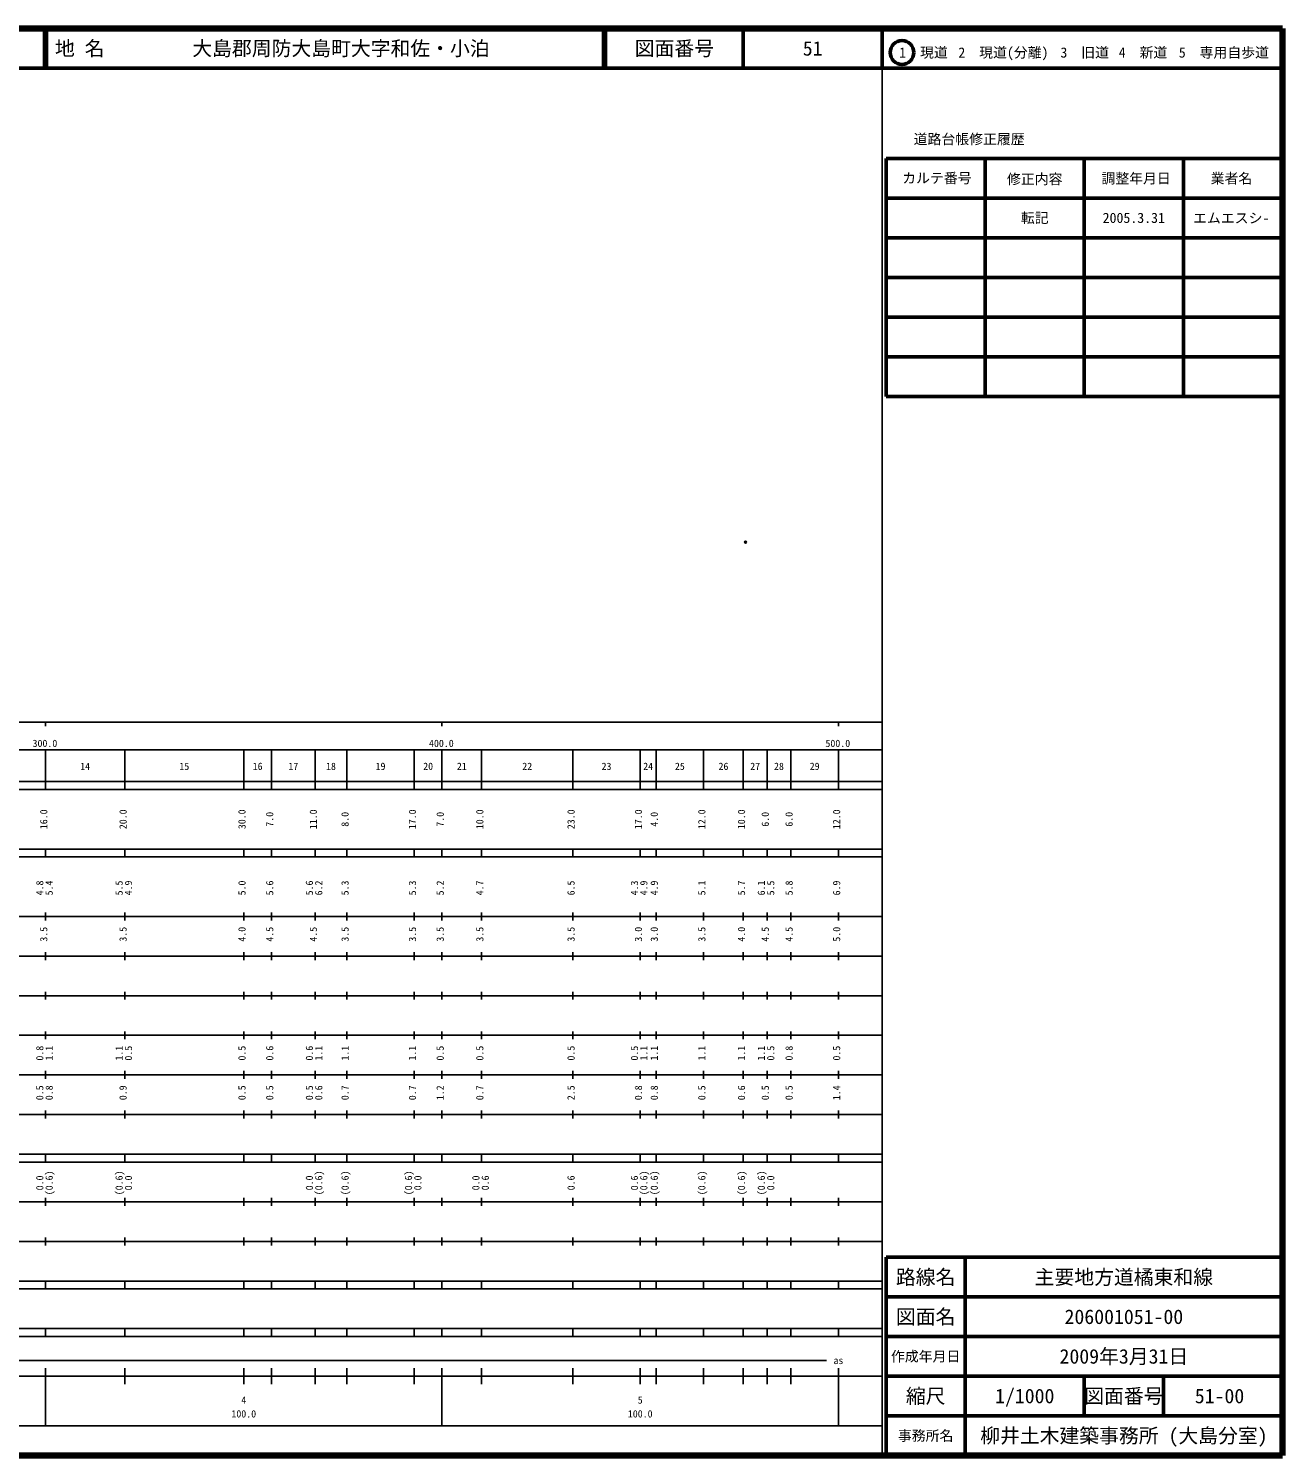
# Model space of a CAD drawing. Units: millimetres on the paper. Extents: x 40 to 680, y 20 to 380.
# Drawn here: x 363.7 to 680, y 20 to 380 of the extents above; entities that cross this region are included whole.
import ezdxf
from ezdxf.enums import TextEntityAlignment as Align

# ---------------------------------------------------------------- set-up
doc = ezdxf.new("R2010")
doc.units = ezdxf.units.MM
doc.header["$PDMODE"] = 32
doc.header["$PDSIZE"] = 0.5
doc.layers.add('M-OTRS', color=6, linetype='Continuous')
doc.layers.add('M-TTL-TXT', color=7, linetype='Continuous')
for name, color, linetype, lineweight in [('M-TTL', 2, 'Continuous', 140), ('M-TTL-BAND', 7, 'Continuous', 25), ('M-TTL-FRAM', 2, 'Continuous', 50), ('M-TTL-LINE', 7, 'Continuous', 50)]:
    doc.layers.add(name, color=color, linetype=linetype, lineweight=lineweight)
doc.styles.add('ＭＳ ゴシック', font='')
doc.styles.get('ＭＳ ゴシック').set_extended_font_data('MS Gothic')

msp = doc.modelspace()

# ---------------------------------------------------------------- linework, layer by layer
at = {"layer": 'M-OTRS'}
msp.add_point((544.566, 250.432), dxfattribs=at)
at = {"layer": 'M-TTL'}
for p, q in [((680, 380), (40, 380)), ((680, 20), (680, 380)), ((40, 20), (680, 20))]:
    msp.add_line(p, q, dxfattribs=at)
at = {"layer": 'M-TTL-BAND'}
for p, q in [((579, 20), (579, 370)), ((40, 205), (579, 205)), ((368, 205), (368, 204)), ((468, 205), (468, 204)), ((568, 205), (568, 204)), ((68, 198), (579, 198)), ((368, 188), (368, 198)), ((388, 188), (388, 198)), ((418, 188), (418, 198)), ((425, 188), (425, 198)), ((436, 188), (436, 198)), ((444, 188), (444, 198)), ((461, 188), (461, 198)), ((468, 188), (468, 198)), ((478, 188), (478, 198)), ((501, 188), (501, 198)), ((518, 188), (518, 198)), ((522, 188), (522, 198)), ((534, 188), (534, 198)), ((544, 188), (544, 198)), ((550, 188), (550, 198)), ((556, 188), (556, 198)), ((568, 188), (568, 198)), ((40, 190), (579, 190)), ((40, 188), (579, 188)), ((40, 173), (579, 173)), ((368, 171), (368, 173)), ((388, 171), (388, 173)), ((418, 171), (418, 173)), ((425, 171), (425, 173)), ((436, 171), (436, 173)), ((444, 171), (444, 173)), ((461, 171), (461, 173)), ((468, 171), (468, 173)), ((478, 171), (478, 173)), ((501, 171), (501, 173)), ((518, 171), (518, 173)), ((522, 171), (522, 173)), ((534, 171), (534, 173)), ((544, 171), (544, 173)), ((550, 171), (550, 173)), ((556, 171), (556, 173)), ((568, 171), (568, 173)), ((40, 171), (579, 171)), ((40, 156), (579, 156)), ((368, 155), (368, 157)), ((388, 155), (388, 157)), ((418, 155), (418, 157)), ((425, 155), (425, 157)), ((436, 155), (436, 157)), ((444, 155), (444, 157)), ((461, 155), (461, 157)), ((468, 155), (468, 157)), ((478, 155), (478, 157)), ((501, 155), (501, 157)), ((518, 155), (518, 157)), ((522, 155), (522, 157)), ((534, 155), (534, 157)), ((544, 155), (544, 157)), ((550, 155), (550, 157)), ((556, 155), (556, 157)), ((568, 155), (568, 157)), ((46, 146), (579, 146)), ((368, 145), (368, 147)), ((388, 145), (388, 147)), ((418, 145), (418, 147)), ((425, 145), (425, 147)), ((436, 145), (436, 147)), ((444, 145), (444, 147)), ((461, 145), (461, 147)), ((468, 145), (468, 147)), ((478, 145), (478, 147)), ((501, 145), (501, 147)), ((518, 145), (518, 147)), ((522, 145), (522, 147)), ((534, 145), (534, 147)), ((544, 145), (544, 147)), ((550, 145), (550, 147)), ((556, 145), (556, 147)), ((568, 145), (568, 147)), ((368, 135), (368, 137)), ((388, 135), (388, 137)), ((418, 135), (418, 137)), ((425, 135), (425, 137)), ((436, 135), (436, 137)), ((444, 135), (444, 137)), ((461, 135), (461, 137)), ((468, 135), (468, 137)), ((478, 135), (478, 137)), ((501, 135), (501, 137)), ((518, 135), (518, 137)), ((522, 135), (522, 137)), ((534, 135), (534, 137)), ((544, 135), (544, 137)), ((550, 135), (550, 137)), ((556, 135), (556, 137)), ((568, 135), (568, 137)), ((52, 136), (579, 136)), ((46, 126), (579, 126)), ((368, 125), (368, 127)), ((388, 125), (388, 127)), ((418, 125), (418, 127)), ((425, 125), (425, 127)), ((436, 125), (436, 127)), ((444, 125), (444, 127)), ((461, 125), (461, 127)), ((468, 125), (468, 127)), ((478, 125), (478, 127)), ((501, 125), (501, 127)), ((518, 125), (518, 127)), ((522, 125), (522, 127)), ((534, 125), (534, 127)), ((544, 125), (544, 127)), ((550, 125), (550, 127)), ((556, 125), (556, 127)), ((568, 125), (568, 127)), ((52, 116), (579, 116)), ((368, 115), (368, 117)), ((388, 115), (388, 117)), ((418, 115), (418, 117)), ((425, 115), (425, 117)), ((436, 115), (436, 117)), ((444, 115), (444, 117)), ((461, 115), (461, 117)), ((468, 115), (468, 117)), ((478, 115), (478, 117)), ((501, 115), (501, 117)), ((518, 115), (518, 117)), ((522, 115), (522, 117)), ((534, 115), (534, 117)), ((544, 115), (544, 117)), ((550, 115), (550, 117)), ((556, 115), (556, 117)), ((568, 115), (568, 117)), ((46, 106), (579, 106)), ((368, 105), (368, 107)), ((388, 105), (388, 107)), ((418, 105), (418, 107)), ((425, 105), (425, 107)), ((436, 105), (436, 107)), ((444, 105), (444, 107)), ((461, 105), (461, 107)), ((468, 105), (468, 107)), ((478, 105), (478, 107)), ((501, 105), (501, 107)), ((518, 105), (518, 107)), ((522, 105), (522, 107)), ((534, 105), (534, 107)), ((544, 105), (544, 107)), ((550, 105), (550, 107)), ((556, 105), (556, 107)), ((568, 105), (568, 107)), ((40, 96), (579, 96)), ((40, 94), (579, 94)), ((368, 94), (368, 96)), ((388, 94), (388, 96)), ((418, 94), (418, 96)), ((425, 94), (425, 96)), ((436, 94), (436, 96)), ((444, 94), (444, 96)), ((461, 94), (461, 96)), ((468, 94), (468, 96)), ((478, 94), (478, 96)), ((501, 94), (501, 96)), ((518, 94), (518, 96)), ((522, 94), (522, 96)), ((534, 94), (534, 96)), ((544, 94), (544, 96)), ((550, 94), (550, 96)), ((556, 94), (556, 96)), ((568, 94), (568, 96)), ((49, 84), (579, 84)), ((368, 83), (368, 85)), ((388, 83), (388, 85)), ((418, 83), (418, 85)), ((425, 83), (425, 85)), ((436, 83), (436, 85)), ((444, 83), (444, 85)), ((461, 83), (461, 85)), ((468, 83), (468, 85)), ((478, 83), (478, 85)), ((501, 83), (501, 85)), ((518, 83), (518, 85)), ((522, 83), (522, 85)), ((534, 83), (534, 85)), ((544, 83), (544, 85)), ((550, 83), (550, 85)), ((556, 83), (556, 85)), ((568, 83), (568, 85)), ((40, 74), (579, 74)), ((368, 73), (368, 75)), ((388, 73), (388, 75)), ((418, 73), (418, 75)), ((425, 73), (425, 75)), ((436, 73), (436, 75)), ((444, 73), (444, 75)), ((461, 73), (461, 75)), ((468, 73), (468, 75)), ((478, 73), (478, 75)), ((501, 73), (501, 75)), ((518, 73), (518, 75)), ((522, 73), (522, 75)), ((534, 73), (534, 75)), ((544, 73), (544, 75)), ((550, 73), (550, 75)), ((556, 73), (556, 75)), ((568, 73), (568, 75)), ((40, 64), (579, 64)), ((40, 62), (579, 62)), ((368, 62), (368, 64)), ((388, 62), (388, 64)), ((418, 62), (418, 64)), ((425, 62), (425, 64)), ((436, 62), (436, 64)), ((444, 62), (444, 64)), ((461, 62), (461, 64)), ((468, 62), (468, 64)), ((478, 62), (478, 64)), ((501, 62), (501, 64)), ((518, 62), (518, 64)), ((522, 62), (522, 64)), ((534, 62), (534, 64)), ((544, 62), (544, 64)), ((550, 62), (550, 64)), ((556, 62), (556, 64)), ((568, 62), (568, 64)), ((40, 52), (579, 52)), ((368, 50), (368, 52)), ((388, 50), (388, 52)), ((418, 50), (418, 52)), ((425, 50), (425, 52)), ((436, 50), (436, 52)), ((444, 50), (444, 52)), ((461, 50), (461, 52)), ((468, 50), (468, 52)), ((478, 50), (478, 52)), ((501, 50), (501, 52)), ((518, 50), (518, 52)), ((522, 50), (522, 52)), ((534, 50), (534, 52)), ((544, 50), (544, 52)), ((550, 50), (550, 52)), ((556, 50), (556, 52)), ((568, 50), (568, 52)), ((40, 50), (579, 50)), ((71, 44), (565, 44)), ((40, 40), (579, 40)), ((368, 27.5), (368, 42)), ((388, 38), (388, 42)), ((418, 38), (418, 42)), ((425, 38), (425, 42)), ((436, 38), (436, 42)), ((444, 38), (444, 42)), ((461, 38), (461, 42)), ((468, 27.5), (468, 42)), ((478, 38), (478, 42)), ((501, 38), (501, 42)), ((518, 38), (518, 42)), ((522, 38), (522, 42)), ((534, 38), (534, 42)), ((544, 38), (544, 42)), ((550, 38), (550, 42)), ((556, 38), (556, 42)), ((568, 27.5), (568, 42)), ((68, 27.5), (579, 27.5))]:
    msp.add_line(p, q, dxfattribs=at)
at = {"layer": 'M-TTL-FRAM'}
for p, q in [((580, 347.197), (580, 287.197)), ((580, 347.197), (680, 347.197)), ((580, 287.197), (680, 287.197)), ((680, 70), (580, 70)), ((580, 70), (580, 20))]:
    msp.add_line(p, q, dxfattribs=at)
at = {"layer": 'M-TTL-LINE'}
for p, q in [((367.75, 380), (367.75, 370)), ((368.25, 380), (368.25, 370)), ((508.747, 380), (508.747, 370)), ((509.247, 380), (509.247, 370)), ((543.997, 380), (543.997, 370)), ((579, 380), (579, 370)), ((40, 370), (680, 370)), ((605, 347.197), (605, 287.197)), ((630, 347.197), (630, 287.197)), ((655, 347.197), (655, 287.197)), ((580, 337.197), (680, 337.197)), ((580, 327.197), (680, 327.197)), ((580, 317.197), (680, 317.197)), ((580, 307.197), (680, 307.197)), ((580, 297.197), (680, 297.197)), ((600, 70), (600, 20)), ((680, 60), (580, 60)), ((680, 50), (580, 50)), ((680, 40), (580, 40)), ((630, 40), (630, 30)), ((650, 40), (650, 30)), ((680, 30), (580, 30))]:
    msp.add_line(p, q, dxfattribs=at)
msp.add_circle((584.031, 373.958), 3, dxfattribs=at)

# ---------------------------------------------------------------- texts
at = {"layer": 'M-TTL-BAND', "style": 'ＭＳ ゴシック'}
for s, p in [('300.0', (367.844, 198.195)), ('400.0', (467.844, 198.195)), ('500.0', (567.844, 198.195)), ('14', (378, 192.405)), ('15', (403, 192.405)), ('16', (421.5, 192.405)), ('17', (430.5, 192.405)), ('18', (440, 192.405)), ('19', (452.5, 192.405)), ('20', (464.5, 192.405)), ('21', (473, 192.405)), ('22', (489.5, 192.405)), ('23', (509.5, 192.405)), ('24', (520, 192.405)), ('25', (528, 192.405)), ('26', (539, 192.405)), ('27', (547, 192.405)), ('28', (553, 192.405)), ('29', (562, 192.405)), ('as', (568, 42.5)), ('4', (418, 32.523)), ('5', (518, 32.523)), ('100.0', (418, 29.033)), ('100.0', (518, 29.033))]:
    msp.add_text(s, height=1.833, dxfattribs=at).set_placement(p, align=Align.BOTTOM_CENTER)
for s, p in [('16.0', (369, 180.5)), ('20.0', (389, 180.5)), ('30.0', (419, 180.5)), ('7.0', (426, 180.5)), ('11.0', (437, 180.5)), ('8.0', (445, 180.5)), ('17.0', (462, 180.5)), ('7.0', (469, 180.5)), ('10.0', (479, 180.5)), ('23.0', (502, 180.5)), ('17.0', (519, 180.5)), ('4.0', (523, 180.5)), ('12.0', (535, 180.5)), ('10.0', (545, 180.5)), ('6.0', (551, 180.5)), ('6.0', (557, 180.5)), ('12.0', (569, 180.5)), ('4.8', (368, 163.174)), ('5.4', (370.37, 163.174)), ('5.5', (388, 163.174)), ('4.9', (390.37, 163.174)), ('5.0', (419, 163.174)), ('5.6', (426, 163.174)), ('5.6', (436, 163.174)), ('6.2', (438.37, 163.174)), ('5.3', (445, 163.174)), ('5.3', (462, 163.174)), ('5.2', (469, 163.174)), ('4.7', (479, 163.174)), ('6.5', (502, 163.174)), ('4.3', (518, 163.174)), ('4.9', (520.37, 163.174)), ('4.9', (523, 163.174)), ('5.1', (535, 163.174)), ('5.7', (545, 163.174)), ('6.1', (550, 163.174)), ('5.5', (552.37, 163.174)), ('5.8', (557, 163.174)), ('6.9', (569, 163.174)), ('3.5', (369, 151.5)), ('3.5', (389, 151.5)), ('4.0', (419, 151.5)), ('4.5', (426, 151.5)), ('4.5', (437, 151.5)), ('3.5', (445, 151.5)), ('3.5', (462, 151.5)), ('3.5', (469, 151.5)), ('3.5', (479, 151.5)), ('3.5', (502, 151.5)), ('3.0', (519, 151.5)), ('3.0', (523, 151.5)), ('3.5', (535, 151.5)), ('4.0', (545, 151.5)), ('4.5', (551, 151.5)), ('4.5', (557, 151.5)), ('5.0', (569, 151.5)), ('0.8', (368, 121.5)), ('1.1', (370.37, 121.5)), ('1.1', (388, 121.5)), ('0.5', (390.37, 121.5)), ('0.5', (419, 121.5)), ('0.6', (426, 121.5)), ('0.6', (436, 121.5)), ('1.1', (438.37, 121.5)), ('1.1', (445, 121.5)), ('1.1', (462, 121.5)), ('0.5', (469, 121.5)), ('0.5', (479, 121.5)), ('0.5', (502, 121.5)), ('0.5', (518, 121.5)), ('1.1', (520.37, 121.5)), ('1.1', (523, 121.5)), ('1.1', (535, 121.5)), ('1.1', (545, 121.5)), ('1.1', (550, 121.5)), ('0.5', (552.37, 121.5)), ('0.8', (557, 121.5)), ('0.5', (569, 121.5)), ('0.5', (368, 111.5)), ('0.8', (370.37, 111.5)), ('0.9', (389, 111.5)), ('0.5', (419, 111.5)), ('0.5', (426, 111.5)), ('0.5', (436, 111.5)), ('0.6', (438.37, 111.5)), ('0.7', (445, 111.5)), ('0.7', (462, 111.5)), ('1.2', (469, 111.5)), ('0.7', (479, 111.5)), ('2.5', (502, 111.5)), ('0.8', (519, 111.5)), ('0.8', (523, 111.5)), ('0.5', (535, 111.5)), ('0.6', (545, 111.5)), ('0.5', (551, 111.5)), ('0.5', (557, 111.5)), ('1.4', (569, 111.5)), ('0.0', (368, 88.764)), ('(0.6)', (370.37, 88.764)), ('(0.6)', (388, 88.764)), ('0.0', (390.37, 88.764)), ('0.0', (436, 88.764)), ('(0.6)', (438.37, 88.764)), ('(0.6)', (445, 88.764)), ('(0.6)', (461, 88.764)), ('0.0', (463.37, 88.764)), ('0.0', (478, 88.764)), ('0.6', (480.37, 88.764)), ('0.6', (502, 88.764)), ('0.6', (518, 88.764)), ('(0.6)', (520.37, 88.764)), ('(0.6)', (523, 88.764)), ('(0.6)', (535, 88.764)), ('(0.6)', (545, 88.764)), ('(0.6)', (550, 88.764)), ('0.0', (552.37, 88.764))]:
    msp.add_text(s, height=1.833, rotation=90, dxfattribs=at).set_placement(p, align=Align.BOTTOM_CENTER)
at = {"layer": 'M-TTL-TXT', "style": 'ＭＳ ゴシック'}
for s, p in [('地 名', (370.38, 375)), ('大島郡周防大島町大字和佐・小泊', (405.024, 375))]:
    msp.add_text(s, height=3.666, dxfattribs=at).set_placement(p, align=Align.MIDDLE_LEFT)
for s, height, p in [('図面番号', 3.666, (526.622, 375)), ('51', 3.666, (561.497, 375)), ('1\u3000現道', 2.566, (589.448, 373.958)), ('2\u3000現道(分離)', 2.566, (609.619, 373.958)), ('3\u3000旧道', 2.566, (630.121, 373.958)), ('4\u3000新道', 2.566, (644.824, 373.958)), ('5\u3000専用自歩道', 2.566, (665.228, 373.958)), ('道路台帳修正履歴', 2.566, (600.968, 352.113)), ('カルテ番号', 2.566, (592.839, 342.277)), ('修正内容', 2.566, (617.509, 342.023)), ('調整年月日', 2.566, (643.089, 342.197)), ('業者名', 2.566, (667.134, 342.197)), ('転記', 2.566, (617.5, 332.245)), ('2005.3.31', 2.566, (642.5, 332.245)), ('エムエスシ-', 2.566, (667.077, 332.189)), ('路線名', 3.666, (590, 65)), ('路線名', 3.666, (590, 65)), ('主要地方道橘東和線', 3.666, (640, 65)), ('図面名', 3.666, (590, 55)), ('図面名', 3.666, (590, 55)), ('206001051-00', 3.666, (640, 55)), ('2009年3月31日', 3.666, (640, 45)), ('作成年月日', 2.566, (590, 45)), ('作成年月日', 2.566, (590, 45)), ('縮尺', 3.666, (590, 35)), ('縮尺', 3.666, (590, 35)), ('1/1000', 3.666, (615, 35)), ('図面番号', 3.666, (640, 35)), ('図面番号', 3.666, (640, 35)), ('51-00', 3.666, (664.125, 35)), ('事務所名', 2.566, (590, 25)), ('事務所名', 2.566, (590, 25)), ('柳井土木建築事務所 (大島分室)', 3.666, (640, 25))]:
    msp.add_text(s, height=height, dxfattribs=at).set_placement(p, align=Align.MIDDLE_CENTER)

doc.saveas('drawing.dxf')
